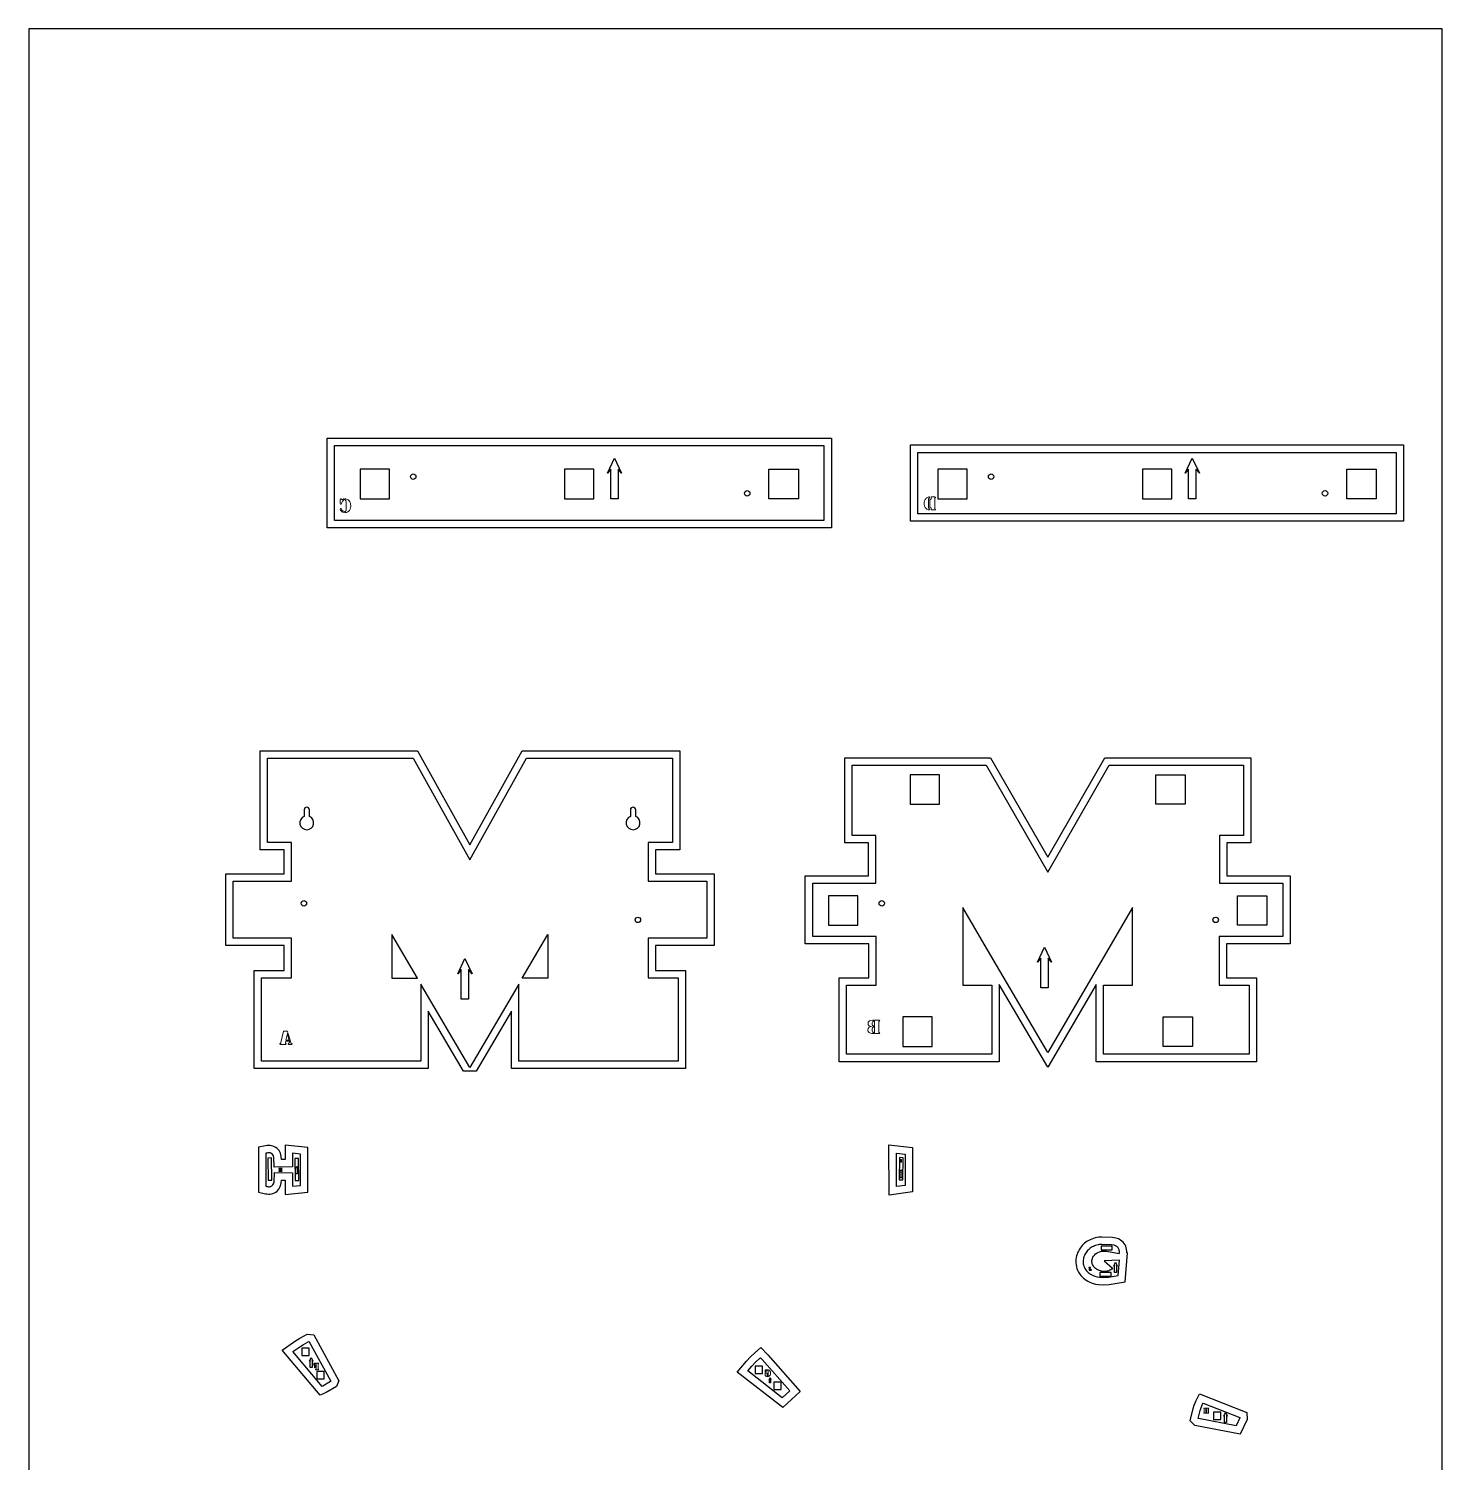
# Model space of a CAD drawing. Extents: x 0 to 48, y 0 to 96.
# Drawn here: x 0 to 48, y 47.33 to 96 of the extents above; entities that cross this region are included whole.
import ezdxf

# ---------------------------------------------------------------- set-up
doc = ezdxf.new("R2010")
doc.units = 0
doc.header["$MEASUREMENT"] = 0
for name, color, linetype in [('Cut', 250, 'CONTINUOUS'), ('Print 1', 250, 'CONTINUOUS'), ('Print 2', 250, 'CONTINUOUS'), ('Print 3', 250, 'CONTINUOUS')]:
    doc.layers.add(name, color=color, linetype=linetype)

msp = doc.modelspace()

# ---------------------------------------------------------------- linework, layer by layer
at = {"layer": 'Cut', "color": 7, "linetype": 'Continuous'}
for points in [[(27.004, 79.308), (10.384, 79.308), (10.384, 81.847), (12.862, 81.847), (24.526, 81.847), (27.004, 81.847)], [(46.432, 79.526), (30.193, 79.526), (30.193, 81.617), (46.432, 81.617)], [(40.433, 67.365), (40.433, 66.994), (42.581, 66.994), (42.581, 65.185), (40.425, 65.185), (40.425, 64.825), (40.425, 63.53), (41.437, 63.53), (41.437, 61.182), (36.495, 61.182), (36.495, 63.528), (37.482, 63.528), (37.482, 64.924), (37.482, 66.161), (36.758, 64.924), (34.601, 61.238), (32.444, 64.924), (31.72, 66.161), (31.72, 64.924), (31.72, 63.528), (32.708, 63.528), (32.708, 61.182), (27.765, 61.182), (27.765, 63.53), (28.778, 63.53), (28.778, 64.825), (28.778, 65.185), (26.621, 65.185), (26.621, 66.994), (28.769, 66.994), (28.769, 67.365), (28.769, 68.613), (27.958, 68.613), (27.958, 70.994), (32.512, 70.994), (34.601, 67.369), (36.69, 70.994), (41.245, 70.994), (41.245, 68.613), (40.433, 68.613)], [(13.2, 63.764), (12.329, 65.248), (12.329, 63.764)], [(17.633, 65.248), (17.633, 63.764), (16.762, 63.764)]]:
    msp.add_lwpolyline(points, close=True, dxfattribs=at)
msp.add_lwpolyline([(14.979, 60.733), (13.317, 63.566), (13.317, 60.953), (7.907, 60.953), (7.907, 63.773), (8.925, 63.773), (8.925, 64.587), (8.925, 65.123), (6.939, 65.123), (6.939, 67.056), (8.925, 67.056), (8.925, 68.378), (8.106, 68.378), (8.106, 71.232), (13.055, 71.232), (14.981, 67.785), (16.907, 71.232), (21.856, 71.232), (21.856, 68.378), (21.037, 68.378), (21.037, 67.056), (23.023, 67.056), (23.023, 65.123), (21.037, 65.123), (21.037, 64.587), (21.037, 63.773), (22.055, 63.773), (22.055, 60.953), (16.646, 60.953), (16.646, 63.566), (14.983, 60.733)], dxfattribs=at)
for points in [[(9.533, 69.26), (9.533, 69.483, 1), (9.353, 69.483), (9.353, 69.26, 5.023144)], [(20.613, 69.26), (20.613, 69.483, 1), (20.433, 69.483), (20.433, 69.26, 5.023144)]]:
    msp.add_lwpolyline(points, format="xyb", close=True, dxfattribs=at)
at = {"layer": 'Cut', "color": 7}
for points in [[(8.052, 57.825), (8.051, 56.701), (8.085, 56.694), (8.116, 56.689), (8.145, 56.687), (8.171, 56.688), (8.195, 56.691), (8.217, 56.696), (8.236, 56.704), (8.253, 56.713), (8.268, 56.725), (8.294, 56.753), (8.312, 56.787), (8.331, 56.848), (8.346, 57.165), (8.954, 57.16), (8.955, 56.7), (9.228, 56.728), (9.228, 57.794), (8.957, 57.823), (8.955, 57.363), (8.341, 57.356), (8.33, 57.675), (8.313, 57.736), (8.295, 57.77), (8.27, 57.798), (8.255, 57.81), (8.238, 57.82), (8.219, 57.827), (8.197, 57.833), (8.173, 57.836), (8.147, 57.837), (8.118, 57.836), (8.086, 57.831)], [(29.764, 57.797), (29.765, 56.731), (29.462, 56.69), (29.461, 57.831)], [(35.864, 53.907), (35.89, 53.87), (35.918, 53.835), (35.948, 53.803), (35.98, 53.774), (36.012, 53.747), (36.047, 53.723), (36.082, 53.702), (36.119, 53.682), (36.196, 53.651), (36.276, 53.628), (36.359, 53.613), (36.488, 53.603), (36.662, 53.611), (36.998, 53.673), (37.037, 54.189), (36.516, 54.176), (36.803, 53.917), (36.775, 53.892), (36.745, 53.87), (36.714, 53.851), (36.68, 53.836), (36.646, 53.824), (36.61, 53.816), (36.574, 53.811), (36.537, 53.808), (36.5, 53.809), (36.463, 53.812), (36.426, 53.819), (36.39, 53.827), (36.355, 53.839), (36.321, 53.853), (36.289, 53.869), (36.258, 53.888), (36.229, 53.908), (36.203, 53.931), (36.178, 53.956), (36.157, 53.983), (36.139, 54.011), (36.124, 54.042), (36.112, 54.073), (36.105, 54.107), (36.101, 54.142), (36.102, 54.178), (36.108, 54.215), (36.119, 54.254), (36.134, 54.294), (36.154, 54.326), (36.176, 54.354), (36.199, 54.38), (36.224, 54.403), (36.25, 54.423), (36.277, 54.44), (36.305, 54.455), (36.364, 54.479), (36.427, 54.494), (36.493, 54.501), (36.595, 54.501), (37.03, 54.422), (37.033, 54.458), (37.034, 54.49), (37.031, 54.52), (37.025, 54.548), (37.017, 54.572), (37.007, 54.594), (36.994, 54.614), (36.979, 54.632), (36.962, 54.648), (36.943, 54.662), (36.9, 54.684), (36.852, 54.7), (36.772, 54.715), (36.437, 54.723), (36.394, 54.723), (36.352, 54.72), (36.31, 54.715), (36.269, 54.706), (36.229, 54.694), (36.19, 54.68), (36.152, 54.663), (36.115, 54.644), (36.08, 54.623), (36.047, 54.6), (36.015, 54.574), (35.984, 54.547), (35.956, 54.517), (35.93, 54.487), (35.905, 54.454), (35.884, 54.42), (35.864, 54.385), (35.847, 54.349), (35.833, 54.312), (35.821, 54.273), (35.813, 54.234), (35.807, 54.195), (35.805, 54.154), (35.806, 54.114), (35.81, 54.072), (35.818, 54.031), (35.829, 53.99), (35.845, 53.949)], [(9.337, 51.332), (9.49, 51.417), (9.509, 51.427), (9.524, 51.425), (10.257, 50.085), (10.253, 50.075), (9.987, 49.919), (9.966, 49.91), (8.974, 51.088), (9.17, 51.228)], [(24.814, 50.854), (24.846, 50.882), (24.909, 50.816), (25.845, 49.752), (25.59, 49.52), (24.418, 50.434), (24.556, 50.598), (24.688, 50.737)], [(39.712, 48.82), (39.781, 49.092), (39.811, 49.18), (39.838, 49.25), (39.861, 49.301), (39.877, 49.334), (41.123, 48.852), (41.124, 48.836), (40.997, 48.572), (39.719, 48.814)]]:
    msp.add_lwpolyline(points, close=True, dxfattribs=at)
at = {"layer": 'Cut', "color": 7, "linetype": 'Continuous'}
for centre in [(13.059, 80.79), (32.678, 80.79), (24.398, 80.227), (44.018, 80.227), (9.346, 66.308), (28.966, 66.308), (20.685, 65.745), (40.305, 65.745)]:
    msp.add_circle(centre, 0.0925, dxfattribs=at)
at = {"layer": 'Print 1'}
for points in [[(20.014, 81.044), (20.014, 80.044), (19.764, 80.044), (19.764, 81.044), (19.649, 80.906), (19.889, 81.422), (20.129, 80.906)], [(39.635, 81.044), (39.635, 80.044), (39.385, 80.044), (39.385, 81.044), (39.27, 80.906), (39.51, 81.422), (39.75, 80.906)], [(34.619, 64.444), (34.619, 63.444), (34.369, 63.444), (34.369, 64.444), (34.254, 64.306), (34.494, 64.822), (34.734, 64.306)], [(14.939, 64.056), (14.939, 63.056), (14.689, 63.056), (14.689, 64.056), (14.574, 63.918), (14.814, 64.433), (15.054, 63.918)], [(9.124, 57.308), (9.124, 57.121), (9.077, 57.121), (9.077, 57.308), (9.056, 57.282), (9.101, 57.379), (9.146, 57.282)], [(29.646, 57.191), (29.646, 56.991), (29.596, 56.991), (29.596, 57.191), (29.573, 57.163), (29.621, 57.266), (29.669, 57.163)], [(36.935, 54.027), (36.935, 53.777), (36.872, 53.777), (36.872, 54.027), (36.844, 53.992), (36.904, 54.121), (36.964, 53.992)]]:
    msp.add_lwpolyline(points, close=True, dxfattribs=at)
at = {"layer": 'Print 1', "color": 250, "linetype": 'Continuous'}
for points in [[(11.251, 81.044), (11.251, 80.044), (12.251, 80.044), (12.251, 81.044)], [(18.194, 81.044), (18.194, 80.044), (19.194, 80.044), (19.194, 81.044)], [(26.136, 81.044), (26.136, 80.044), (25.136, 80.044), (25.136, 81.044)], [(30.871, 81.044), (30.871, 80.044), (31.871, 80.044), (31.871, 81.044)], [(37.814, 81.044), (37.814, 80.044), (38.814, 80.044), (38.814, 81.044)], [(45.756, 81.044), (45.756, 80.044), (44.756, 80.044), (44.756, 81.044)], [(29.929, 70.671), (29.929, 69.671), (30.929, 69.671), (30.929, 70.671)], [(39.273, 70.671), (39.273, 69.671), (38.273, 69.671), (38.273, 70.671)], [(27.159, 66.562), (27.159, 65.562), (28.159, 65.562), (28.159, 66.562)], [(42.043, 66.562), (42.043, 65.562), (41.043, 65.562), (41.043, 66.562)], [(29.682, 62.452), (29.682, 61.452), (30.682, 61.452), (30.682, 62.452)], [(39.52, 62.452), (39.52, 61.452), (38.52, 61.452), (38.52, 62.452)], [(8.257, 56.912), (8.247, 57.662), (8.122, 57.66), (8.132, 56.91)], [(9.172, 56.896), (9.162, 57.646), (9.037, 57.645), (9.047, 56.895)], [(29.681, 56.922), (29.689, 57.672), (29.564, 57.674), (29.556, 56.924)], [(36.413, 54.672), (36.411, 54.547), (36.786, 54.543), (36.788, 54.668)], [(36.376, 53.775), (36.375, 53.65), (36.75, 53.646), (36.751, 53.771)]]:
    msp.add_lwpolyline(points, close=True, dxfattribs=at)
at = {"layer": 'Print 1', "color": 250, "lineweight": 0}
for points in [[(10.69, 80.034), (10.716, 80.04), (10.716, 80), (10.689, 79.991), (10.665, 79.971), (10.659, 79.965), (10.632, 79.92), (10.62, 79.879), (10.611, 79.863), (10.599, 79.857), (10.585, 79.863), (10.579, 79.882), (10.579, 80.019), (10.584, 80.034), (10.597, 80.04), (10.612, 80.031), (10.617, 80.024), (10.632, 80.016), (10.654, 80.021)], [(10.749, 80.04), (10.77, 80.039), (10.82, 80.021), (10.847, 80.004), (10.883, 79.969), (10.903, 79.942), (10.924, 79.894), (10.933, 79.854), (10.937, 79.802), (10.937, 79.783), (10.93, 79.73), (10.916, 79.685), (10.889, 79.64), (10.853, 79.605), (10.841, 79.596), (10.794, 79.578), (10.742, 79.572), (10.742, 79.613), (10.758, 79.616), (10.77, 79.625), (10.778, 79.64), (10.781, 79.657), (10.781, 79.942), (10.772, 79.983), (10.742, 80), (10.742, 80.04)], [(30.59, 80.067), (30.571, 80.06), (30.561, 80.047), (30.557, 80.035), (30.554, 80.009), (30.554, 79.754), (30.554, 79.752), (30.556, 79.728), (30.562, 79.712), (30.572, 79.703), (30.59, 79.696), (30.59, 79.661), (30.589, 79.661), (30.562, 79.663), (30.541, 79.666), (30.523, 79.673), (30.5, 79.686), (30.491, 79.692), (30.473, 79.708), (30.457, 79.725), (30.442, 79.745), (30.431, 79.767), (30.422, 79.787), (30.415, 79.809), (30.41, 79.833), (30.407, 79.858), (30.406, 79.884), (30.406, 79.895), (30.408, 79.921), (30.412, 79.945), (30.418, 79.968), (30.425, 79.99), (30.436, 80.012), (30.448, 80.033), (30.464, 80.051), (30.482, 80.067), (30.495, 80.076), (30.517, 80.089), (30.539, 80.097), (30.562, 80.102), (30.565, 80.102), (30.59, 80.103)], [(30.64, 80.103), (30.64, 80.032), (30.605, 80.019), (30.604, 80.006), (30.604, 79.754), (30.604, 79.754), (30.605, 79.744), (30.64, 79.732), (30.64, 79.661), (30.772, 79.661), (30.789, 79.666), (30.796, 79.678), (30.783, 79.695), (30.783, 79.696), (30.77, 79.7), (30.767, 79.704), (30.763, 79.72), (30.763, 80.044), (30.767, 80.061), (30.77, 80.065), (30.783, 80.069), (30.796, 80.085), (30.796, 80.086), (30.789, 80.099), (30.772, 80.103)], [(10.597, 79.712), (10.609, 79.708), (10.617, 79.693), (10.635, 79.658), (10.662, 79.632), (10.668, 79.628), (10.714, 79.613), (10.714, 79.572), (10.713, 79.572), (10.663, 79.584), (10.66, 79.586), (10.62, 79.616), (10.59, 79.655), (10.579, 79.691), (10.584, 79.706)], [(28.653, 62.34), (28.691, 62.34), (28.691, 62.304), (28.67, 62.298), (28.656, 62.288), (28.649, 62.273), (28.646, 62.253), (28.646, 62.178), (28.649, 62.164), (28.658, 62.151), (28.67, 62.143), (28.689, 62.14), (28.689, 62.106), (28.671, 62.101), (28.658, 62.093), (28.647, 62.077), (28.646, 62.05), (28.646, 61.976), (28.656, 61.938), (28.67, 61.928), (28.691, 61.925), (28.691, 61.89), (28.632, 61.89), (28.584, 61.896), (28.582, 61.898), (28.536, 61.92), (28.504, 61.958), (28.495, 62.008), (28.495, 62.011), (28.506, 62.06), (28.54, 62.098), (28.569, 62.112), (28.614, 62.124), (28.567, 62.137), (28.537, 62.154), (28.51, 62.188), (28.501, 62.232), (28.51, 62.274), (28.537, 62.309), (28.551, 62.318), (28.596, 62.334)], [(28.716, 62.34), (28.873, 62.34), (28.891, 62.336), (28.897, 62.322), (28.883, 62.306), (28.871, 62.301), (28.867, 62.297), (28.864, 62.28), (28.864, 61.951), (28.867, 61.932), (28.871, 61.929), (28.883, 61.925), (28.897, 61.907), (28.891, 61.895), (28.873, 61.89), (28.716, 61.89)], [(8.657, 61.967), (8.789, 61.967), (8.797, 61.934), (8.737, 61.666), (8.81, 61.666), (8.819, 61.627), (8.728, 61.627), (8.717, 61.579), (8.716, 61.57), (8.719, 61.56), (8.728, 61.552), (8.74, 61.545), (8.743, 61.534), (8.737, 61.522), (8.72, 61.517), (8.556, 61.517), (8.53, 61.534), (8.533, 61.545), (8.546, 61.552), (8.559, 61.561), (8.565, 61.579)], [(8.812, 61.883), (8.886, 61.612), (8.901, 61.576), (8.914, 61.563), (8.934, 61.552), (8.949, 61.536), (8.941, 61.522), (8.922, 61.517), (8.837, 61.517), (8.813, 61.534), (8.825, 61.551), (8.836, 61.555), (8.855, 61.585), (8.854, 61.602), (8.795, 61.815)], [(29.604, 57.616), (29.637, 57.616), (29.641, 57.615), (29.642, 57.612), (29.64, 57.609), (29.637, 57.608), (29.636, 57.607), (29.635, 57.604), (29.635, 57.538), (29.636, 57.534), (29.637, 57.534), (29.64, 57.533), (29.642, 57.529), (29.641, 57.527), (29.637, 57.526), (29.604, 57.526), (29.601, 57.527), (29.599, 57.529), (29.602, 57.533), (29.605, 57.534), (29.605, 57.534), (29.606, 57.538), (29.606, 57.604), (29.605, 57.607), (29.605, 57.608), (29.602, 57.609), (29.599, 57.612), (29.601, 57.615)], [(8.498, 57.32), (8.539, 57.32), (8.545, 57.315), (8.542, 57.311), (8.539, 57.31), (8.536, 57.305), (8.536, 57.268), (8.55, 57.268), (8.55, 57.261), (8.536, 57.261), (8.536, 57.223), (8.539, 57.217), (8.542, 57.216), (8.545, 57.211), (8.539, 57.207), (8.498, 57.207), (8.492, 57.211), (8.495, 57.216), (8.498, 57.217), (8.5, 57.223), (8.5, 57.305), (8.499, 57.309), (8.498, 57.31), (8.495, 57.311), (8.492, 57.315)], [(8.555, 57.32), (8.596, 57.32), (8.6, 57.318), (8.602, 57.315), (8.598, 57.311), (8.595, 57.31), (8.594, 57.309), (8.594, 57.305), (8.594, 57.222), (8.594, 57.218), (8.595, 57.217), (8.598, 57.216), (8.602, 57.211), (8.6, 57.208), (8.596, 57.207), (8.555, 57.207), (8.549, 57.211), (8.552, 57.216), (8.554, 57.217), (8.557, 57.222), (8.557, 57.305), (8.554, 57.31), (8.552, 57.311), (8.549, 57.315)], [(36.004, 53.957), (36.046, 53.957), (36.052, 53.956), (36.053, 53.952), (36.05, 53.948), (36.046, 53.947), (36.043, 53.941), (36.043, 53.863), (36.044, 53.856), (36.045, 53.854), (36.048, 53.852), (36.049, 53.852), (36.049, 53.842), (36.041, 53.842), (36.029, 53.844), (36.028, 53.844), (36.016, 53.85), (36.009, 53.86), (36.007, 53.873), (36.007, 53.942), (36.004, 53.947), (36.002, 53.948), (35.998, 53.952), (36.001, 53.956)], [(36.067, 53.887), (36.068, 53.887), (36.079, 53.882), (36.08, 53.88), (36.084, 53.869), (36.081, 53.857), (36.073, 53.848), (36.069, 53.846), (36.056, 53.842), (36.056, 53.852), (36.06, 53.853), (36.062, 53.854), (36.062, 53.855), (36.061, 53.856), (36.054, 53.861), (36.05, 53.871), (36.05, 53.871), (36.055, 53.882), (36.056, 53.883)], [(9.678, 50.7), (9.744, 50.7), (9.744, 50.68), (9.724, 50.676), (9.709, 50.665), (9.701, 50.654), (9.694, 50.639), (9.691, 50.634), (9.686, 50.632), (9.679, 50.635), (9.678, 50.642)], [(9.714, 50.635), (9.72, 50.632), (9.723, 50.623), (9.73, 50.609), (9.744, 50.599), (9.744, 50.58), (9.731, 50.572), (9.723, 50.554), (9.72, 50.547), (9.714, 50.544), (9.708, 50.547), (9.705, 50.558), (9.705, 50.621), (9.707, 50.631)], [(9.758, 50.7), (9.836, 50.7), (9.845, 50.698), (9.848, 50.691), (9.842, 50.683), (9.836, 50.68), (9.833, 50.678), (9.831, 50.67), (9.831, 50.505), (9.833, 50.496), (9.836, 50.495), (9.842, 50.492), (9.848, 50.483), (9.845, 50.477), (9.836, 50.475), (9.753, 50.475), (9.742, 50.477), (9.738, 50.484), (9.746, 50.493), (9.754, 50.495), (9.756, 50.497), (9.758, 50.506)], [(25.014, 50.36), (25.079, 50.36), (25.09, 50.357), (25.093, 50.351), (25.086, 50.342), (25.078, 50.34), (25.076, 50.338), (25.074, 50.329), (25.074, 50.281), (25.076, 50.267), (25.08, 50.263), (25.087, 50.26), (25.087, 50.242), (25.069, 50.244), (25.049, 50.249), (25.028, 50.26), (25.011, 50.273), (25.011, 50.33), (25.01, 50.337), (25.005, 50.341), (25.001, 50.345), (25, 50.351), (25.003, 50.358)], [(25.085, 50.458), (25.064, 50.453), (25.049, 50.441), (25.036, 50.421), (25.028, 50.4), (25.023, 50.39), (25.017, 50.388), (25.008, 50.4), (25.008, 50.464), (25.009, 50.473), (25.016, 50.476), (25.023, 50.471), (25.029, 50.464), (25.033, 50.463), (25.041, 50.465), (25.057, 50.471), (25.085, 50.476)], [(25.099, 50.476), (25.114, 50.474), (25.12, 50.472), (25.142, 50.461), (25.147, 50.458), (25.165, 50.44), (25.178, 50.418), (25.183, 50.407), (25.189, 50.382), (25.191, 50.356), (25.19, 50.341), (25.186, 50.315), (25.177, 50.293), (25.171, 50.283), (25.154, 50.263), (25.145, 50.257), (25.123, 50.245), (25.111, 50.242), (25.102, 50.242), (25.102, 50.26), (25.111, 50.267), (25.113, 50.281), (25.113, 50.434), (25.112, 50.441), (25.099, 50.457)], [(39.908, 49.171), (39.971, 49.171), (39.98, 49.164), (39.976, 49.158), (39.972, 49.156), (39.967, 49.148), (39.967, 49.092), (39.988, 49.092), (39.988, 49.08), (39.967, 49.08), (39.967, 49.021), (39.972, 49.012), (39.976, 49.01), (39.98, 49.003), (39.972, 48.997), (39.908, 48.997), (39.898, 49.003), (39.904, 49.01), (39.908, 49.012), (39.911, 49.021), (39.911, 49.148), (39.91, 49.154), (39.908, 49.156), (39.904, 49.158), (39.898, 49.164)], [(39.996, 49.171), (40.059, 49.171), (40.066, 49.169), (40.069, 49.164), (40.063, 49.158), (40.059, 49.156), (40.057, 49.154), (40.056, 49.148), (40.056, 49.02), (40.057, 49.013), (40.059, 49.012), (40.063, 49.01), (40.069, 49.003), (40.066, 48.999), (40.059, 48.997), (39.996, 48.997), (39.987, 49.003), (39.992, 49.01), (39.995, 49.012), (39.999, 49.02), (39.999, 49.148), (39.995, 49.156), (39.992, 49.158), (39.987, 49.164)]]:
    msp.add_lwpolyline(points, close=True, dxfattribs=at)
at = {"layer": 'Print 1', "color": 250}
for points in [[(9.27, 50.957), (9.52, 50.957), (9.52, 51.207), (9.27, 51.207)], [(9.623, 50.8), (9.623, 50.55), (9.561, 50.55), (9.561, 50.8), (9.532, 50.765), (9.592, 50.894), (9.652, 50.765)], [(9.787, 50.167), (10.037, 50.167), (10.037, 50.417), (9.787, 50.417)], [(24.664, 50.349), (24.914, 50.349), (24.914, 50.599), (24.664, 50.599)], [(25.189, 50.159), (25.189, 50.034), (25.158, 50.034), (25.158, 50.159), (25.144, 50.142), (25.174, 50.206), (25.204, 50.142)], [(25.299, 49.805), (25.549, 49.805), (25.549, 50.055), (25.299, 50.055)], [(40.234, 48.785), (40.484, 48.785), (40.484, 49.035), (40.234, 49.035)], [(40.672, 48.933), (40.672, 48.683), (40.609, 48.683), (40.609, 48.933), (40.58, 48.898), (40.64, 49.027), (40.7, 48.898)]]:
    msp.add_lwpolyline(points, close=True, dxfattribs=at)
at = {"layer": 'Print 2', "color": 7, "linetype": 'Continuous'}
for points in [[(27.254, 79.058), (10.134, 79.058), (10.134, 82.097), (12.862, 82.097), (24.526, 82.097), (27.254, 82.097)], [(46.682, 79.276), (29.943, 79.276), (29.943, 81.867), (46.682, 81.867)], [(15.199, 60.606), (14.763, 60.606), (13.567, 62.646), (13.567, 60.703), (7.657, 60.703), (7.657, 64.023), (8.675, 64.023), (8.675, 64.587), (8.675, 64.873), (6.689, 64.873), (6.689, 67.306), (8.675, 67.306), (8.675, 68.128), (7.856, 68.128), (7.856, 71.482), (13.202, 71.482), (14.981, 68.298), (16.761, 71.482), (22.106, 71.482), (22.106, 68.128), (21.287, 68.128), (21.287, 67.306), (23.273, 67.306), (23.273, 64.873), (21.287, 64.873), (21.287, 64.587), (21.287, 64.023), (22.305, 64.023), (22.305, 60.703), (16.396, 60.703), (16.396, 62.646)], [(40.683, 67.365), (40.683, 67.244), (42.831, 67.244), (42.831, 64.935), (40.675, 64.935), (40.675, 64.825), (40.675, 63.78), (41.687, 63.78), (41.687, 60.932), (36.245, 60.932), (36.245, 63.552), (34.601, 60.743), (32.958, 63.552), (32.958, 60.932), (27.515, 60.932), (27.515, 63.78), (28.528, 63.78), (28.528, 64.825), (28.528, 64.935), (26.371, 64.935), (26.371, 67.244), (28.519, 67.244), (28.519, 67.365), (28.519, 68.363), (27.708, 68.363), (27.708, 71.244), (32.656, 71.244), (34.601, 67.87), (36.546, 71.244), (41.495, 71.244), (41.495, 68.363), (40.683, 68.363)]]:
    msp.add_lwpolyline(points, close=True, dxfattribs=at)
at = {"layer": 'Print 2', "color": 7}
for points in [[(7.802, 58.03), (7.801, 56.498), (8.042, 56.447), (8.091, 56.44), (8.14, 56.437), (8.191, 56.438), (8.241, 56.445), (8.292, 56.458), (8.342, 56.477), (8.389, 56.503), (8.438, 56.539), (8.499, 56.607), (8.544, 56.69), (8.579, 56.805), (8.584, 56.913), (8.705, 56.912), (8.705, 56.422), (9.478, 56.503), (9.478, 58.019), (8.708, 58.101), (8.706, 57.61), (8.583, 57.609), (8.579, 57.714), (8.546, 57.829), (8.502, 57.913), (8.442, 57.982), (8.393, 58.019), (8.346, 58.046), (8.296, 58.065), (8.246, 58.079), (8.195, 58.086), (8.145, 58.087), (8.095, 58.085), (8.045, 58.078)], [(30.014, 58.021), (30.015, 56.512), (29.212, 56.404), (29.21, 58.111)], [(35.646, 53.782), (35.69, 53.719), (35.729, 53.671), (35.771, 53.626), (35.816, 53.585), (35.862, 53.547), (35.91, 53.513), (35.96, 53.483), (36.014, 53.455), (36.114, 53.414), (36.219, 53.384), (36.327, 53.365), (36.483, 53.353), (36.69, 53.362), (37.233, 53.462), (37.307, 54.446), (37.283, 54.446), (37.284, 54.501), (37.279, 54.556), (37.268, 54.611), (37.25, 54.665), (37.226, 54.716), (37.195, 54.763), (37.16, 54.805), (37.121, 54.841), (37.076, 54.875), (36.999, 54.915), (36.915, 54.943), (36.798, 54.964), (36.441, 54.973), (36.386, 54.973), (36.326, 54.969), (36.266, 54.961), (36.208, 54.948), (36.152, 54.932), (36.097, 54.912), (36.044, 54.889), (35.993, 54.862), (35.944, 54.833), (35.897, 54.8), (35.853, 54.765), (35.81, 54.727), (35.771, 54.686), (35.734, 54.643), (35.7, 54.597), (35.669, 54.549), (35.641, 54.499), (35.617, 54.447), (35.596, 54.392), (35.579, 54.336), (35.567, 54.279), (35.558, 54.219), (35.555, 54.159), (35.556, 54.098), (35.562, 54.036), (35.574, 53.974), (35.591, 53.913), (35.614, 53.852)], [(9.21, 51.548), (9.373, 51.637), (9.461, 51.683), (9.68, 51.66), (10.536, 50.097), (10.449, 49.901), (10.102, 49.696), (9.896, 49.605), (8.608, 51.135), (9.031, 51.436)], [(24.646, 51.04), (24.862, 51.228), (25.094, 50.985), (26.195, 49.732), (25.602, 49.194), (24.06, 50.396), (24.369, 50.764), (24.512, 50.915)], [(39.433, 48.738), (39.541, 49.163), (39.576, 49.266), (39.608, 49.346), (39.634, 49.406), (39.753, 49.651), (41.365, 49.027), (41.376, 48.785), (41.14, 48.291), (39.602, 48.582)]]:
    msp.add_lwpolyline(points, close=True, dxfattribs=at)
at = {"layer": 'Print 3', "color": 3, "linetype": 'Continuous'}
msp.add_lwpolyline([(0, 0), (48, 0), (48, 96), (0, 96)], close=True, dxfattribs=at)
at = {"layer": 'Print 3', "color": 42, "linetype": 'Continuous', "true_color": 0xe29000}
for points in [[(27.254, 79.058), (10.134, 79.058), (10.134, 82.097), (12.862, 82.097), (24.526, 82.097), (27.254, 82.097)], [(15.199, 60.606), (14.763, 60.606), (13.567, 62.646), (13.567, 60.703), (7.657, 60.703), (7.657, 64.023), (8.675, 64.023), (8.675, 64.587), (8.675, 64.873), (6.689, 64.873), (6.689, 67.306), (8.675, 67.306), (8.675, 68.128), (7.856, 68.128), (7.856, 71.482), (13.202, 71.482), (14.981, 68.298), (16.761, 71.482), (22.106, 71.482), (22.106, 68.128), (21.287, 68.128), (21.287, 67.306), (23.273, 67.306), (23.273, 64.873), (21.287, 64.873), (21.287, 64.587), (21.287, 64.023), (22.305, 64.023), (22.305, 60.703), (16.396, 60.703), (16.396, 62.646)]]:
    msp.add_lwpolyline(points, close=True, dxfattribs=at)
at = {"layer": 'Print 3', "color": 158, "linetype": 'Continuous', "true_color": 0x00274c}
for points in [[(46.682, 79.276), (29.943, 79.276), (29.943, 81.867), (46.682, 81.867)], [(46.682, 79.276), (29.943, 79.276), (29.943, 81.867), (46.682, 81.867)], [(40.683, 67.365), (40.683, 67.244), (42.831, 67.244), (42.831, 64.935), (40.675, 64.935), (40.675, 64.825), (40.675, 63.78), (41.687, 63.78), (41.687, 60.932), (36.245, 60.932), (36.245, 63.552), (34.601, 60.743), (32.958, 63.552), (32.958, 60.932), (27.515, 60.932), (27.515, 63.78), (28.528, 63.78), (28.528, 64.825), (28.528, 64.935), (26.371, 64.935), (26.371, 67.244), (28.519, 67.244), (28.519, 67.365), (28.519, 68.363), (27.708, 68.363), (27.708, 71.244), (32.656, 71.244), (34.601, 67.87), (36.546, 71.244), (41.495, 71.244), (41.495, 68.363), (40.683, 68.363)]]:
    msp.add_lwpolyline(points, close=True, dxfattribs=at)
at = {"layer": 'Print 3', "color": 158, "true_color": 0x00274c}
for points in [[(7.802, 58.03), (7.801, 56.498), (8.042, 56.447), (8.091, 56.44), (8.14, 56.437), (8.191, 56.438), (8.241, 56.445), (8.292, 56.458), (8.342, 56.477), (8.389, 56.503), (8.438, 56.539), (8.499, 56.607), (8.544, 56.69), (8.579, 56.805), (8.584, 56.913), (8.705, 56.912), (8.705, 56.422), (9.478, 56.503), (9.478, 58.019), (8.708, 58.101), (8.706, 57.61), (8.583, 57.609), (8.579, 57.714), (8.546, 57.829), (8.502, 57.913), (8.442, 57.982), (8.393, 58.019), (8.346, 58.046), (8.296, 58.065), (8.246, 58.079), (8.195, 58.086), (8.145, 58.087), (8.095, 58.085), (8.045, 58.078)], [(30.014, 58.021), (30.015, 56.512), (29.212, 56.404), (29.21, 58.111)], [(35.646, 53.782), (35.69, 53.719), (35.729, 53.671), (35.771, 53.626), (35.816, 53.585), (35.862, 53.547), (35.91, 53.513), (35.96, 53.483), (36.014, 53.455), (36.114, 53.414), (36.219, 53.384), (36.327, 53.365), (36.483, 53.353), (36.69, 53.362), (37.233, 53.462), (37.307, 54.446), (37.283, 54.446), (37.284, 54.501), (37.279, 54.556), (37.268, 54.611), (37.25, 54.665), (37.226, 54.716), (37.195, 54.763), (37.16, 54.805), (37.121, 54.841), (37.076, 54.875), (36.999, 54.915), (36.915, 54.943), (36.798, 54.964), (36.441, 54.973), (36.386, 54.973), (36.326, 54.969), (36.266, 54.961), (36.208, 54.948), (36.152, 54.932), (36.097, 54.912), (36.044, 54.889), (35.993, 54.862), (35.944, 54.833), (35.897, 54.8), (35.853, 54.765), (35.81, 54.727), (35.771, 54.686), (35.734, 54.643), (35.7, 54.597), (35.669, 54.549), (35.641, 54.499), (35.617, 54.447), (35.596, 54.392), (35.579, 54.336), (35.567, 54.279), (35.558, 54.219), (35.555, 54.159), (35.556, 54.098), (35.562, 54.036), (35.574, 53.974), (35.591, 53.913), (35.614, 53.852)]]:
    msp.add_lwpolyline(points, close=True, dxfattribs=at)
at = {"layer": 'Print 3', "color": 119, "true_color": 0x18453b}
for points in [[(9.21, 51.548), (9.373, 51.637), (9.461, 51.683), (9.68, 51.66), (10.536, 50.097), (10.449, 49.901), (10.102, 49.696), (9.896, 49.605), (8.608, 51.135), (9.031, 51.436)], [(24.646, 51.04), (24.862, 51.228), (25.094, 50.985), (26.195, 49.732), (25.602, 49.194), (24.06, 50.396), (24.369, 50.764), (24.512, 50.915)], [(39.433, 48.738), (39.541, 49.163), (39.576, 49.266), (39.608, 49.346), (39.634, 49.406), (39.753, 49.651), (41.365, 49.027), (41.376, 48.785), (41.14, 48.291), (39.602, 48.582)]]:
    msp.add_lwpolyline(points, close=True, dxfattribs=at)

doc.saveas('drawing.dxf')
